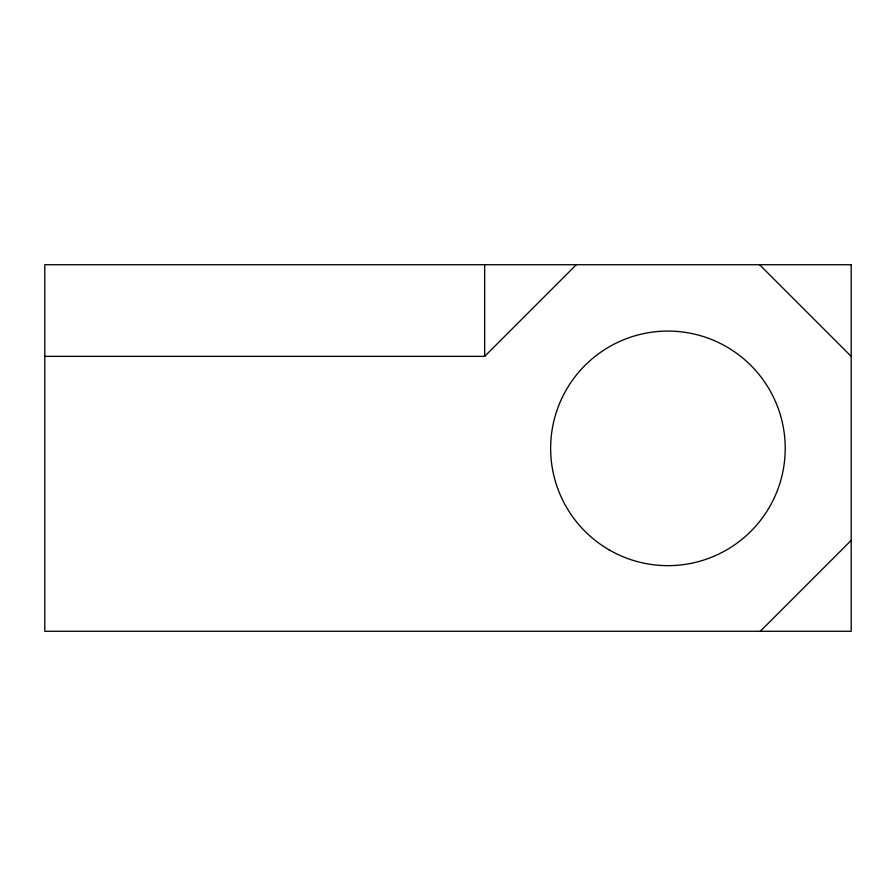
<?xml version="1.0" encoding="UTF-8"?>
<svg xmlns="http://www.w3.org/2000/svg" width="896" height="896" viewBox="0 0 896 896"><rect width="100%" height="100%" fill="white"/><g stroke="black" fill="none" stroke-linecap="round" stroke-linejoin="round"><path stroke-width="1.34" d="M44.8 356.362L484.658 356.362L576.296 264.723M760.301 631.277L851.2 540.366M759.562 264.723L851.2 356.362M484.658 264.723L484.658 356.362M851.2 264.723L44.8 264.723L44.8 631.277L851.2 631.277L851.2 264.723M609.28 549.942A117.298 117.298 0 0 0 785.221 448.37A117.298 117.298 0 0 0 609.28 346.786A117.298 117.298 0 0 0 609.28 549.942"/></g></svg>
